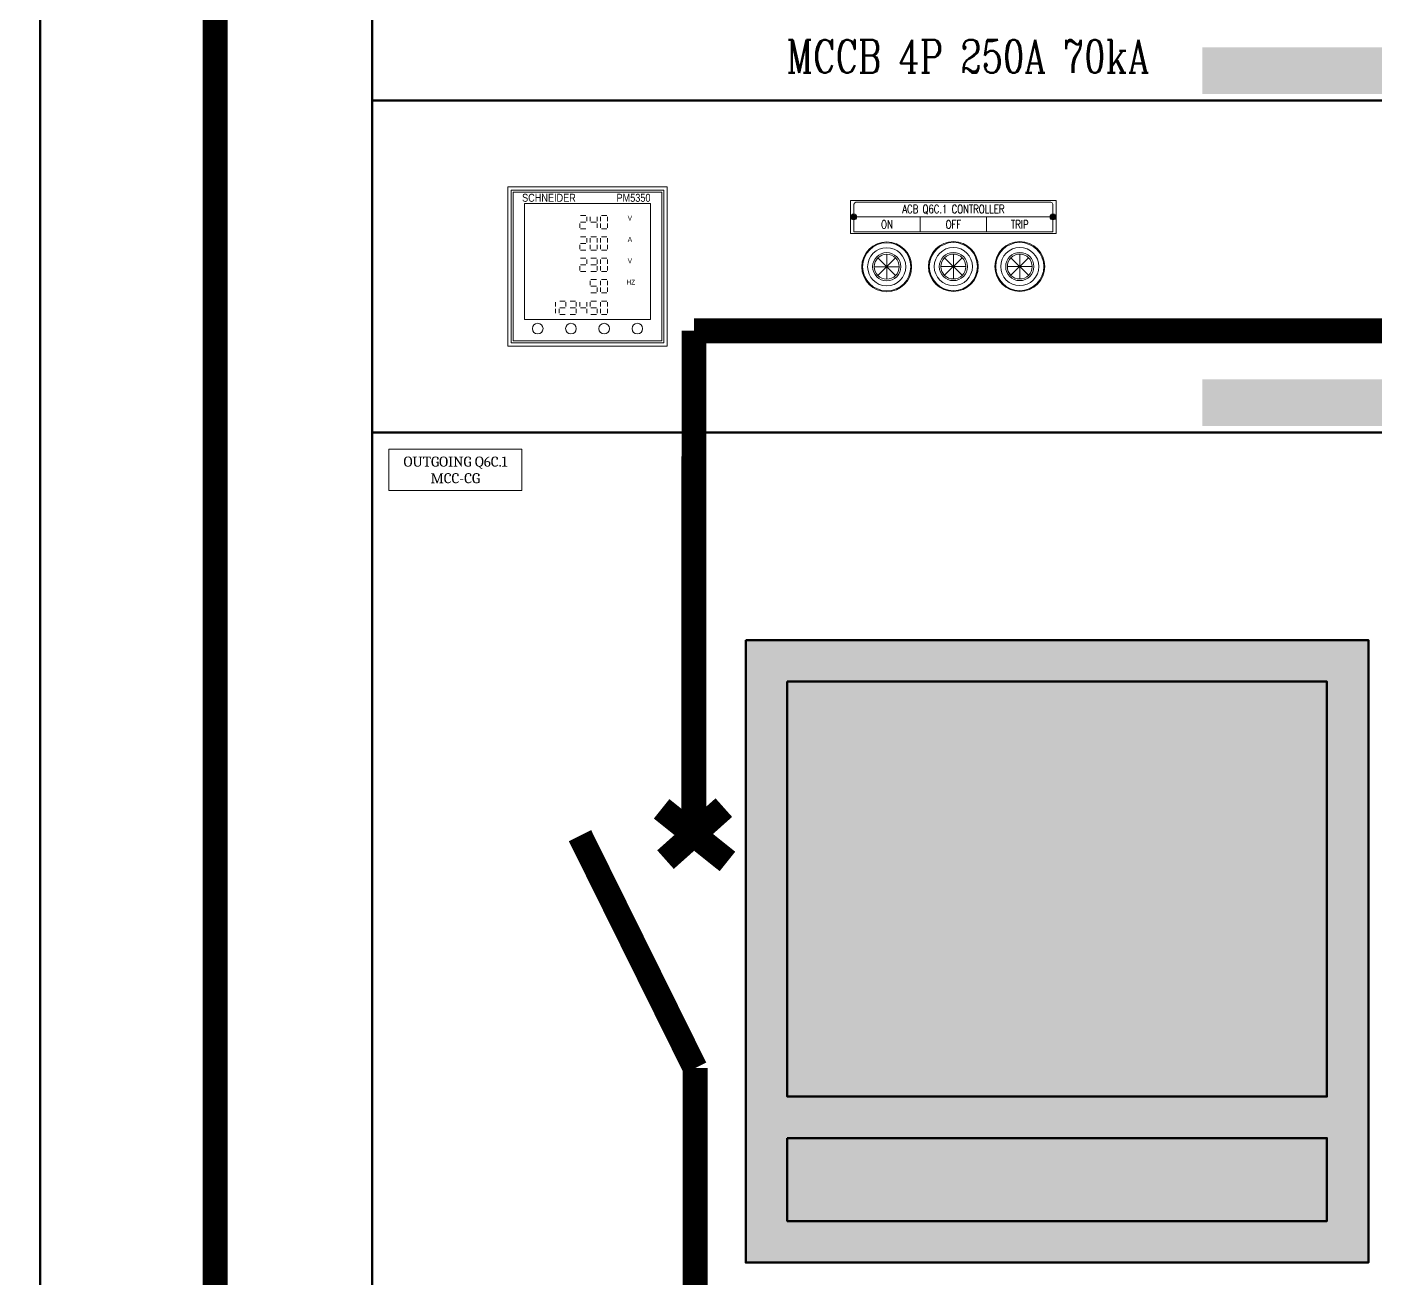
# Model space of a CAD drawing. Header units: millimetres. Extents: x -116965 to 323937, y 291661 to 566926.
# Drawn here: x -42841 to -42029, y 316929 to 317683 of the extents above; entities that cross this region are included whole.
import ezdxf
from ezdxf.enums import TextEntityAlignment as Align

# ---------------------------------------------------------------- set-up
doc = ezdxf.new("R2010")
doc.units = ezdxf.units.MM
doc.layers.get('0').update_dxf_attribs({"lineweight": 18})
for name, color, linetype, lineweight in [('BASE', 7, 'Continuous', 15), ('hw_Punch', 3, 'Continuous', 9), ('hw_Text', 7, 'Continuous', 13)]:
    doc.layers.add(name, color=color, linetype=linetype, lineweight=lineweight)
doc.layers.add('C00-00-00', color=7, linetype='Continuous')
for name, color, linetype, true_color in [('C32-AD-3C', 7, 'Continuous', 0x32ad3c), ('C34-3A-40', 7, 'Continuous', 0x343a40), ('C49-50-57', 7, 'Continuous', 0x495057), ('CAD-B5-BD', 7, 'Continuous', 0xadb5bd), ('CB1-00-43', 7, 'Continuous', 0xb10043)]:
    doc.layers.add(name, color=color, linetype=linetype, true_color=true_color)
doc.styles.add('hw_Block', font='complex.shx', dxfattribs={"width": 0.75})
doc.styles.add('hw_Block.', font='Cambria.ttf')
doc.styles.add('VnArial', font='')
doc.styles.get('VnArial').set_extended_font_data('.VnArial NarrowH')

# ---------------------------------------------------------------- blocks, each defined once
blk = doc.blocks.new('*U1759')
at = {"color": 1}
for p, q in [((-7.5, 0), (7.5, 0)), ((5.3, 5.3), (-5.3, -5.3)), ((-5.3, 5.3), (5.3, -5.3)), ((0, -7.5), (0, 7.5))]:
    blk.add_line(p, q, dxfattribs=at)
for radius in [15, 14.5]:
    blk.add_circle((0, 0), radius)
for radius in [8.5, 7.5]:
    blk.add_circle((0, 0), radius, dxfattribs=at)
at = {"layer": 'hw_Punch'}
blk.add_circle((0, 0), 11.5, dxfattribs=at)
blk = doc.blocks.new('*U1760')
at = {"color": 2}
for p, q in [((5.3, 5.3), (-5.3, -5.3)), ((-5.3, 5.3), (5.3, -5.3)), ((0, -7.5), (0, 7.5)), ((-7.5, 0), (7.5, 0))]:
    blk.add_line(p, q, dxfattribs=at)
for radius in [15, 14.5]:
    blk.add_circle((0, 0), radius)
for radius in [8.5, 7.5]:
    blk.add_circle((0, 0), radius, dxfattribs=at)
at = {"layer": 'hw_Punch'}
blk.add_circle((0, 0), 11.5, dxfattribs=at)
blk = doc.blocks.new('*U1767')
at = {"color": 3}
for p, q in [((5.3, 5.3), (-5.3, -5.3)), ((-5.3, 5.3), (5.3, -5.3)), ((0, -7.5), (0, 7.5)), ((-7.5, 0), (7.5, 0))]:
    blk.add_line(p, q, dxfattribs=at)
for radius in [15, 14.5]:
    blk.add_circle((0, 0), radius)
for radius in [8.5, 7.5]:
    blk.add_circle((0, 0), radius, dxfattribs=at)
at = {"layer": 'hw_Punch'}
blk.add_circle((0, 0), 11.5, dxfattribs=at)
blk = doc.blocks.new('1232')
at = {"color": 7, "linetype": 'Continuous', "lineweight": 13}
for p, q in [((43.43, 71.35), (43.43, 73.92)), ((43.84, 78.67), (47.07, 78.67)), ((43.84, 74.65), (47.07, 74.65)), ((47.48, 77.94), (47.48, 75.37)), ((49.66, 77.94), (49.66, 75.37)), ((50.08, 74.65), (53.3, 74.65)), ((53.72, 77.94), (53.72, 75.37)), ((53.72, 71.35), (53.72, 73.92)), ((55.9, 77.94), (55.9, 75.37)), ((55.9, 71.35), (55.9, 73.92)), ((56.31, 78.67), (59.54, 78.67)), ((59.95, 77.94), (59.95, 75.37)), ((59.95, 71.35), (59.95, 73.92)), ((43.84, 70.62), (47.07, 70.62)), ((43.84, 65.82), (47.07, 65.82)), ((47.48, 65.09), (47.48, 62.52)), ((49.66, 65.09), (49.66, 62.52)), ((50.08, 65.82), (53.3, 65.82)), ((53.72, 65.09), (53.72, 62.52)), ((55.9, 65.09), (55.9, 62.52)), ((56.31, 70.62), (59.54, 70.62)), ((56.31, 65.82), (59.54, 65.82)), ((59.95, 65.09), (59.95, 62.52)), ((43.43, 58.49), (43.43, 61.06)), ((43.84, 61.79), (47.07, 61.79)), ((43.84, 57.77), (47.07, 57.77)), ((49.66, 58.49), (49.66, 61.06)), ((50.08, 57.77), (53.3, 57.77)), ((53.72, 58.49), (53.72, 61.06)), ((55.9, 58.49), (55.9, 61.06)), ((56.31, 57.77), (59.54, 57.77)), ((59.95, 58.49), (59.95, 61.06)), ((43.84, 52.96), (47.07, 52.96)), ((43.84, 48.94), (47.07, 48.94)), ((47.48, 52.23), (47.48, 49.66)), ((50.08, 52.96), (53.3, 52.96)), ((50.08, 48.94), (53.3, 48.94)), ((53.72, 52.23), (53.72, 49.66)), ((55.9, 52.23), (55.9, 49.66)), ((56.31, 52.96), (59.54, 52.96)), ((59.95, 52.23), (59.95, 49.66)), ((43.43, 45.64), (43.43, 48.21)), ((43.84, 44.91), (47.07, 44.91)), ((50.08, 44.91), (53.3, 44.91)), ((53.72, 45.64), (53.72, 48.21)), ((55.9, 45.64), (55.9, 48.21)), ((56.31, 44.91), (59.54, 44.91)), ((59.95, 45.64), (59.95, 48.21)), ((49.66, 39.38), (49.66, 36.81)), ((50.08, 40.1), (53.3, 40.1)), ((50.08, 36.08), (53.3, 36.08)), ((53.72, 32.78), (53.72, 35.35)), ((55.9, 39.38), (55.9, 36.81)), ((55.9, 32.78), (55.9, 35.35)), ((56.31, 40.1), (59.54, 40.1)), ((59.95, 39.38), (59.95, 36.81)), ((59.95, 32.78), (59.95, 35.35)), ((28.79, 26.5), (28.79, 23.93)), ((31.38, 27.23), (34.61, 27.23)), ((35.02, 26.5), (35.02, 23.93)), ((37.61, 27.23), (40.84, 27.23)), ((41.25, 26.5), (41.25, 23.93)), ((43.43, 26.5), (43.43, 23.93)), ((47.48, 26.5), (47.48, 23.93)), ((49.66, 26.5), (49.66, 23.93)), ((50.08, 32.06), (53.3, 32.06)), ((50.08, 27.23), (53.3, 27.23)), ((55.9, 26.5), (55.9, 23.93)), ((56.31, 32.06), (59.54, 32.06)), ((56.31, 27.23), (59.54, 27.23)), ((59.95, 26.5), (59.95, 23.93)), ((28.79, 19.91), (28.79, 22.47)), ((30.97, 19.91), (30.97, 22.47)), ((31.38, 23.2), (34.61, 23.2)), ((31.38, 19.18), (34.61, 19.18)), ((37.61, 23.2), (40.84, 23.2)), ((37.61, 19.18), (40.84, 19.18)), ((41.25, 19.91), (41.25, 22.47)), ((43.84, 23.2), (47.07, 23.2)), ((47.48, 19.91), (47.48, 22.47)), ((50.08, 23.2), (53.3, 23.2)), ((50.08, 19.18), (53.3, 19.18)), ((53.72, 19.91), (53.72, 22.47)), ((55.9, 19.91), (55.9, 22.47)), ((56.31, 19.18), (59.54, 19.18)), ((59.95, 19.91), (59.95, 22.47))]:
    blk.add_line(p, q, dxfattribs=at)
at = {"layer": 'BASE', "lineweight": 13}
for points in [[(96, 0), (0, 0), (0, 96), (96, 96)], [(3.2, 3.2), (92.8, 3.2), (92.8, 92.8), (3.2, 92.8)], [(10, 16.06), (86, 16.06), (86, 86), (10, 86)]]:
    blk.add_lwpolyline(points, close=True, dxfattribs=at)
at = {"layer": 'BASE', "color": 3, "lineweight": 13}
blk.add_lwpolyline([(2, 2), (94, 2), (94, 94), (2, 94)], close=True, dxfattribs=at)
at = {"layer": 'BASE', "lineweight": 13}
for centre in [(18, 10.61), (38, 10.61), (58, 10.61), (78, 10.61)]:
    blk.add_circle(centre, 3.2, dxfattribs=at)
at = {"layer": 'hw_Text', "lineweight": 13, "style": 'VnArial'}
for s, height, p in [('Schneider', 4.8, (24.76, 89.41)), ('V', 2.88, (73.53, 77.14)), ('A', 2.88, (73.53, 64.28)), ('V', 2.88, (73.53, 51.43)), ('Hz', 2.88, (74.05, 38.57))]:
    blk.add_text(s, height=height, rotation=360, dxfattribs=at).set_placement(p, align=Align.MIDDLE_CENTER)
at = {"layer": 'hw_Text', "color": 1, "lineweight": 13, "style": 'VnArial'}
blk.add_text('PM5350', height=4.8, rotation=360, dxfattribs=at).set_placement((75.69, 89.41), align=Align.MIDDLE_CENTER)
blk = doc.blocks.new('Load Outgoingx')
at = {"color": 0, "lineweight": 5, "ltscale": 0.7}
blk.add_lwpolyline([(10, -10), (10, -35), (90, -35), (90, -10)], close=True, dxfattribs=at)
at = {"color": 0, "lineweight": 5, "style": 'hw_Block.'}
for tag, p in [('LINE1', (50, -17.5)), ('LINE2', (50, -27.5))]:
    blk.add_attdef(tag, text='', height=6, dxfattribs=at).set_placement(p, align=Align.MIDDLE_CENTER)

msp = doc.modelspace()

# ---------------------------------------------------------------- hatches: boundary and pattern name
h = msp.add_hatch(color=0)
h.dxf.hatch_style = 1
h.paths.add_polyline_path([(-42342.686687, 317569.731443, 0.4142135624), (-42343.949776, 317568.468354, 0.4142135624), (-42342.686687, 317567.205265)])
h.paths.add_polyline_path([(-42342.686687, 317569.731443), (-42342.686687, 317568.468354), (-42341.423598, 317568.468354, 0.4142135624)])
h.paths.add_polyline_path([(-42341.423598, 317568.468354), (-42342.686687, 317568.468354), (-42342.686687, 317567.205265, 0.4142135624)])
h = msp.add_hatch(color=0)
h.dxf.hatch_style = 1
h.paths.add_polyline_path([(-42222.686687, 317569.731443, 0.4142135624), (-42223.949776, 317568.468354, 0.4142135624), (-42222.686687, 317567.205265)])
h.paths.add_polyline_path([(-42222.686687, 317569.731443), (-42222.686687, 317568.468354), (-42221.423598, 317568.468354, 0.4142135624)])
h.paths.add_polyline_path([(-42221.423598, 317568.468354), (-42222.686687, 317568.468354), (-42222.686687, 317567.205265, 0.4142135624)])
at = {"layer": 'C00-00-00'}
h = msp.add_hatch(color=256, dxfattribs=at)
h.dxf.hatch_style = 2
h.paths.add_polyline_path([(-42132.721032, 317670.592077), (-41940.747832, 317670.592077), (-41940.747832, 317642.595983), (-42132.721032, 317642.595983)])
h = msp.add_hatch(color=256, dxfattribs=at)
h.dxf.hatch_style = 2
h.paths.add_polyline_path([(-42132.721032, 317470.619992), (-41940.747832, 317470.619992), (-41940.747832, 317442.623902), (-42132.721032, 317442.623902)])
h = msp.add_hatch(color=256, dxfattribs=at)
h.dxf.hatch_style = 2
h.paths.add_polyline_path([(-42407.682648, 317313.641908), (-42032.734992, 317313.641908), (-42032.734992, 316938.694252), (-42407.682648, 316938.694252)])
h = msp.add_hatch(color=256, dxfattribs=at)
h.dxf.hatch_style = 2
h.paths.add_polyline_path([(-42167.716148, 317258.649583), (-42147.718939, 317258.649583), (-42147.718939, 317043.679596), (-42167.716148, 317043.679596)])
h = msp.add_hatch(color=256, dxfattribs=at)
h.dxf.hatch_style = 2
h.paths.add_polyline_path([(-42215.209517, 317223.654471), (-42182.714054, 317223.654471), (-42182.714054, 317198.657958), (-42215.209517, 317198.657958)])
at = {"layer": 'C32-AD-3C'}
h = msp.add_hatch(color=256, dxfattribs=at)
h.dxf.hatch_style = 2
h.paths.add_polyline_path([(-42377.686836, 317213.655864), (-42322.694514, 317213.655864), (-42322.694514, 317113.669824), (-42377.686836, 317113.669824)])
h = msp.add_hatch(color=256, dxfattribs=at)
h.dxf.hatch_style = 2
h.paths.add_polyline_path([(-42257.703586, 317173.661449), (-42232.707077, 317173.661449), (-42232.707077, 317163.662846), (-42257.703586, 317163.662846)])
at = {"layer": 'C34-3A-40'}
h = msp.add_hatch(color=256, dxfattribs=at)
h.dxf.hatch_style = 2
h.paths.add_polyline_path([(-42382.686139, 317288.645395), (-42057.731501, 317288.645395), (-42057.731501, 317038.680292), (-42382.686139, 317038.680292)])
h = msp.add_hatch(color=256, dxfattribs=at)
h.dxf.hatch_style = 2
h.paths.add_polyline_path([(-42382.686139, 317013.683783), (-42057.731501, 317013.683783), (-42057.731501, 316963.690761), (-42382.686139, 316963.690761)])
at = {"layer": 'C49-50-57'}
h = msp.add_hatch(color=256, dxfattribs=at)
h.dxf.hatch_style = 2
h.paths.add_polyline_path([(-42167.716148, 317258.649583), (-42147.718939, 317258.649583), (-42147.718939, 317151.164589), (-42167.716148, 317151.164589)])
at = {"layer": 'CAD-B5-BD'}
h = msp.add_hatch(color=256, dxfattribs=at)
h.dxf.hatch_style = 2
h.paths.add_polyline_path([(-42372.687532, 317208.656564), (-42327.693814, 317208.656564), (-42327.693814, 317163.662846), (-42372.687532, 317163.662846)])
at = {"layer": 'CB1-00-43'}
h = msp.add_hatch(color=256, dxfattribs=at)
h.dxf.hatch_style = 2
h.paths.add_polyline_path([(-42257.703586, 317223.654471), (-42225.208123, 317223.654471), (-42225.208123, 317198.657958), (-42257.703586, 317198.657958)])

# ---------------------------------------------------------------- linework, layer by layer
for p, q in [((-42322.686687, 317538.468354), (-42322.686687, 317538.468354)), ((-42322.686687, 317538.468354), (-42322.686687, 317538.468354)), ((-42282.686687, 317538.468354), (-42282.686687, 317538.468354)), ((-42282.686687, 317538.468354), (-42282.686687, 317538.468354)), ((-42242.686687, 317538.468354), (-42242.686687, 317538.468354)), ((-42242.686687, 317538.468354), (-42242.686687, 317538.468354))]:
    msp.add_line(p, q)
at = {"color": 1, "lineweight": -3, "ltscale": 5, "const_width": 15}
for points in [[(-42727.290569, 316738.722167), (-42727.290569, 318638.456958)], [(-42439.06902, 317196.555883), (-42438.874383, 317499.92827)], [(-41879.785245, 317499.92827), (-42438.874383, 317499.92827)], [(-42418.760732, 317180.323443), (-42458.406952, 317212.012717)], [(-42456.064586, 317181.403992), (-42420.923238, 317212.733215)], [(-42438.231345, 317055.852471), (-42507.554813, 317195.852471)], [(-42438.231345, 317055.852471), (-42438.231345, 316738.722167)]]:
    msp.add_lwpolyline(points, dxfattribs=at)
for points in [[(-42344.686687, 317578.468354), (-42220.686687, 317578.468354), (-42220.686687, 317558.468354), (-42344.686687, 317558.468354)], [(-42342.686687, 317568.468354), (-42302.686687, 317568.468354), (-42302.686687, 317559.468354), (-42342.686687, 317559.468354)], [(-42302.686687, 317568.468354), (-42262.686687, 317568.468354), (-42262.686687, 317559.468354), (-42302.686687, 317559.468354)], [(-42262.686687, 317568.468354), (-42222.686687, 317568.468354), (-42222.686687, 317559.468354), (-42262.686687, 317559.468354)]]:
    msp.add_lwpolyline(points, close=True)
msp.add_lwpolyline([(-42340.686687, 317577.468354), (-42224.686687, 317577.468354, -0.4142135624), (-42222.686687, 317575.468354), (-42222.686687, 317559.468354), (-42342.686687, 317559.468354), (-42342.686687, 317575.468354, -0.4142135624)], format="xyb", close=True)
for centre, radius in [((-42342.686687, 317568.468354), 1.75), ((-42342.686687, 317568.468354), 1.263089), ((-42222.686687, 317568.468354), 1.75), ((-42222.686687, 317568.468354), 1.263089)]:
    msp.add_circle(centre, radius)
at = {"layer": 'C00-00-00', "lineweight": 211}
msp.add_lwpolyline([(-42632.651242, 318738.443002), (-41932.748952, 318738.443002), (-41932.748952, 316538.750083), (-42632.651242, 316538.750083)], close=True, dxfattribs=at)
at = {"layer": 'C00-00-00', "lineweight": 100}
for points in [[(-43232.567492, 318638.456958), (-42832.623327, 318638.456958), (-42832.623327, 316638.736127), (-43232.567492, 316638.736127)], [(-42832.623327, 318638.456958), (-42632.651242, 318638.456958), (-42632.651242, 316638.736127), (-42832.623327, 316638.736127)], [(-42632.651242, 317838.568627), (-41932.748952, 317838.568627), (-41932.748952, 317638.596542), (-42632.651242, 317638.596542)], [(-42632.651242, 317638.596542), (-41932.748952, 317638.596542), (-41932.748952, 317438.624458), (-42632.651242, 317438.624458)], [(-42632.651242, 317438.624458), (-41932.748952, 317438.624458), (-41932.748952, 316838.708208), (-42632.651242, 316838.708208)]]:
    msp.add_lwpolyline(points, close=True, dxfattribs=at)
at = {"layer": 'C00-00-00', "lineweight": 50}
for points in [[(-42407.682648, 317313.641908), (-42032.734992, 317313.641908), (-42032.734992, 316938.694252), (-42407.682648, 316938.694252)], [(-42382.686139, 317288.645395), (-42057.731501, 317288.645395), (-42057.731501, 317038.680292), (-42382.686139, 317038.680292)], [(-42382.686139, 317013.683783), (-42057.731501, 317013.683783), (-42057.731501, 316963.690761), (-42382.686139, 316963.690761)]]:
    msp.add_lwpolyline(points, close=True, dxfattribs=at)

# ---------------------------------------------------------------- block references
for name, p in [('1232', (-42551.012688, 317490.6105)), ('*U1767', (-42322.828833, 317538.468354)), ('*U1759', (-42282.686687, 317538.6105)), ('*U1760', (-42242.686687, 317538.6105))]:
    msp.add_blockref(name, p)
at = {"lineweight": -3}
msp.add_blockref('Load Outgoingx', (-42632.651242, 317438.624458), dxfattribs=at).add_auto_attribs({'LINE2': 'MCC-CG', 'LINE1': 'OUTGOING Q6C.1'})

# ---------------------------------------------------------------- texts
at = {"color": 2, "insert": (-42273.979607, 317665.205728), "char_height": 20, "attachment_point": 5, "style": 'hw_Block'}
msp.add_mtext_dynamic_manual_height_columns('MCCB 4P 250A 70kA', width=280.32785492, gutter_width=12.5, heights=[0], dxfattribs=at)
at = {"char_height": 5, "attachment_point": 5, "style": 'hw_Block'}
for s, width, insert in [('ACB Q6C.1 CONTROLLER', 114.69911192, (-42282.686687, 317572.968354)), ('ON', 61.04856746, (-42322.686687, 317563.968354)), ('OFF', 61.04856746, (-42282.686687, 317563.968354)), ('TRIP', 61.04856746, (-42242.686687, 317563.968354))]:
    msp.add_mtext_dynamic_manual_height_columns(s, width=width, gutter_width=12.5, heights=[0], dxfattribs=dict(at, insert=insert))

doc.saveas('drawing.dxf')
